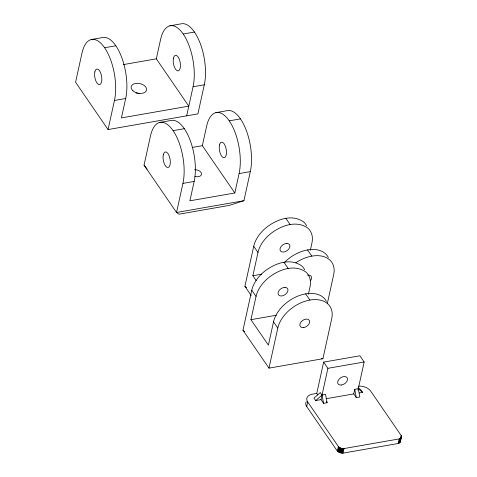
<?xml version="1.0" encoding="UTF-8"?>
<svg xmlns="http://www.w3.org/2000/svg" width="477" height="477" viewBox="0 0 477 477"><rect width="100%" height="100%" fill="white"/><g stroke="black" fill="none" stroke-linecap="round" stroke-linejoin="round"><path stroke-width="0.72" d="M400.424 440.986L399.905 442.507L398.212 443.491L343.011 453.132L339.851 452.691L337.364 451.123L306.693 406.523A9.957 6.171 12.4 0 1 306.27 401.682M400.328 441.791L401.425 436.819L401.187 435.573L370.593 390.961A9.957 6.171 12.4 0 0 358.68 386.149M268.98 368.137L277.787 328.051A30.379 19.879 -34.5 0 1 309.877 300.063A30.379 19.879 -34.5 0 1 331.724 318.636L322.923 358.716L268.98 368.137L242.972 330.269L251.784 290.195A30.379 19.879 -34.5 0 1 263.304 272.349C273.41 263.888 289.42 257.353 301.446 265.689A30.379 19.879 -34.5 0 1 304.672 269.761M327.377 303.33L333.667 274.698A30.379 19.879 -34.5 0 0 323.865 256.632A30.379 19.879 -34.5 0 0 295.823 262.761M169.86 25.812L181.093 23.85A37.945 16.439 80.1 0 1 200.179 43.318A37.945 16.439 80.1 0 1 204.299 84.793L197.901 113.878L108.058 129.565L114.456 100.48A37.945 16.439 80.1 0 0 104.606 47.742L115.833 45.78M91.244 39.537L102.477 37.576A37.945 16.439 80.1 0 1 121.563 57.049A37.945 16.439 80.1 0 1 125.684 98.518L121.42 117.908L188.803 106.144L156.319 58.838L160.582 39.448A37.945 16.439 80.1 0 1 183.222 34.016L194.449 32.054M215.878 112.644L227.112 110.682A37.945 16.439 80.1 0 1 246.198 130.149A37.945 16.439 80.1 0 1 250.318 171.619L243.926 200.704L229.33 205.39L178.923 214.191L176.538 212.474L144.054 165.167L150.446 136.082A37.945 16.439 80.1 0 1 173.085 130.65L184.319 128.689M186.674 115.833L193.066 86.754A37.945 16.439 80.1 0 0 183.222 34.016M173.085 130.65A37.945 16.439 80.1 0 1 182.935 183.389L176.538 212.474L243.926 200.704M159.723 122.446L170.957 120.484A37.945 16.439 80.1 0 1 190.043 139.958A37.945 16.439 80.1 0 1 194.163 181.427L189.9 200.817L234.827 192.97L239.09 173.58A37.945 16.439 80.1 0 0 229.24 120.848L240.468 118.886M234.827 192.97L202.337 145.67L206.601 126.28A37.945 16.439 80.1 0 1 229.24 120.848M251.2 295.496L244.91 286.331L253.722 246.257A30.379 19.879 -34.5 0 1 265.242 228.417C275.354 219.951 291.364 213.416 303.384 221.757A30.379 19.879 -34.5 0 1 306.61 225.83M256.197 280.595L252.864 275.748L257.985 252.464A30.379 19.879 -34.5 0 1 269.505 234.624C279.617 226.164 295.627 219.623 307.647 227.964A30.379 19.879 -34.5 0 1 311.928 243.043L310.33 250.324M326.417 301.422A30.379 19.879 -34.5 0 0 298.459 295.871A30.379 19.879 -34.5 0 0 273.524 321.85L268.408 345.133L250.926 319.685L256.048 296.402A30.379 19.879 -34.5 0 1 267.567 278.556C277.674 270.095 293.683 263.56 305.709 271.896A30.379 19.879 -34.5 0 1 309.99 286.981L308.386 294.255M306.693 406.523L307.701 401.944A9.957 6.171 12.4 0 1 312.28 394.193L316.758 393.412L317.855 395.01M316.758 393.412L323.639 362.115L359.897 355.782L364.16 361.989L357.994 390.019M323.579 403.345L322.029 395.039L320.323 392.559L314.009 398.062L315.714 400.549L322.029 395.039L325.564 394.419L327.115 402.725L323.579 403.345L321.021 399.619L327.902 368.322L323.639 362.115M337.364 451.123L338.372 446.544L307.701 401.944M337.752 451.498L338.759 446.919L338.372 446.544M338.205 451.856L339.213 447.271L338.759 446.919M338.712 452.172L339.713 447.593L339.213 447.271M339.26 452.452L340.268 447.873L339.713 447.593M339.851 452.691L340.858 448.112L340.268 447.873M340.471 452.882L341.478 448.302L340.858 448.112M358.281 388.707L359.831 397.013L356.295 397.633L353.737 393.907L354.745 389.327L358.281 388.707L362.58 392.362L359.264 392.941M341.109 453.025L342.116 448.446L344.018 448.553L399.219 438.912L400.913 437.928L401.425 436.819M341.753 453.114L342.754 448.535M342.385 453.15L343.392 448.571M343.011 453.132L344.018 448.553M398.212 443.491L399.219 438.912M398.724 443.312L399.732 438.733M399.183 443.085L400.191 438.506M399.577 442.817L400.585 438.238M400.901 436.884L401.187 435.573M399.905 442.507L401.348 435.99M400.155 442.161L401.431 436.407M123.358 64.592L156.319 58.838M114.456 100.48L125.684 98.518M193.066 86.754L204.299 84.793M192.195 147.441L202.337 145.67M182.935 183.389L194.163 181.427M239.09 173.58L250.318 171.619M252.864 275.748L261.706 274.203M250.926 319.685L276.499 315.219M327.902 368.322L364.16 361.989M315.714 400.549L321.021 399.619M326.018 398.748L353.737 393.907M321.432 358.71L322.923 358.716M341.478 448.302L342.116 448.446M244.91 286.331L246.639 287.655M242.972 330.269L244.701 331.593M358.191 387.598L360.874 389.882L362.58 392.362M144.054 165.167L147.137 169.144M285.812 218.263L290.076 224.47M307.558 249.924L311.815 256.125M283.875 262.201L288.138 268.408M305.614 293.862L309.877 300.063M253.722 246.257L257.985 252.464M251.784 290.195L256.048 296.402M273.524 321.85L277.787 328.051M326.381 401.664L327.115 402.725M108.058 129.565L75.569 82.259L81.966 53.174A37.945 16.439 80.1 0 1 104.606 47.742M354.745 389.327L356.295 397.633M284.399 262.517A30.379 19.879 -34.5 0 1 328.355 257.485M307.617 275.211A5.48 3.583 -34.5 0 1 310.444 280.774M194.509 169.74A5.48 3.393 12.4 0 1 201.02 172.447A5.48 3.393 12.4 0 1 199.01 176.538L197.734 176.746A5.48 3.393 12.4 0 1 194.938 176.448M135.957 93.027A7.894 4.889 12.4 0 1 137.316 93.194M137.99 93.337A7.894 4.889 12.4 0 1 139.302 93.725M286.91 243.473L285.669 243.598A5.48 3.583 -34.5 0 0 280.19 248.231A5.48 3.583 -34.5 0 0 282.998 252.041L284.244 251.916A5.48 3.583 -34.5 0 0 289.718 247.277A5.48 3.583 -34.5 0 0 286.91 243.473M284.972 287.41L283.732 287.536A5.48 3.583 -34.5 0 0 278.252 292.168A5.48 3.583 -34.5 0 0 281.06 295.973L282.306 295.847A5.48 3.583 -34.5 0 0 287.78 291.214A5.48 3.583 -34.5 0 0 284.972 287.41M341.663 385.005A5.48 3.583 -34.5 0 0 347.262 377.969A5.48 3.583 -34.5 0 0 338.837 379.442A5.48 3.583 -34.5 0 0 341.663 385.005M303.831 327.544A5.48 3.583 -34.5 0 0 309.43 320.508A5.48 3.583 -34.5 0 0 301.005 321.981A5.48 3.583 -34.5 0 0 303.831 327.544M163.313 154.816A7.894 3.417 80.1 0 0 167.23 167.433A7.894 3.417 80.1 0 0 169.532 156.957A7.894 3.417 80.1 0 0 163.313 154.816M219.468 145.014A7.894 3.417 80.1 0 0 223.379 157.631A7.894 3.417 80.1 0 0 225.687 147.154A7.894 3.417 80.1 0 0 219.468 145.014M94.834 71.908A7.894 3.417 80.1 0 0 98.745 84.524A7.894 3.417 80.1 0 0 101.052 74.048A7.894 3.417 80.1 0 0 94.834 71.908M173.443 58.182A7.894 3.417 80.1 0 0 177.361 70.799A7.894 3.417 80.1 0 0 179.668 60.323A7.894 3.417 80.1 0 0 173.443 58.182M132.976 90.827A7.894 4.889 12.4 0 0 146.212 90.988A7.894 4.889 12.4 0 0 137.418 83.302A7.894 4.889 12.4 0 0 132.976 90.827"/></g></svg>
